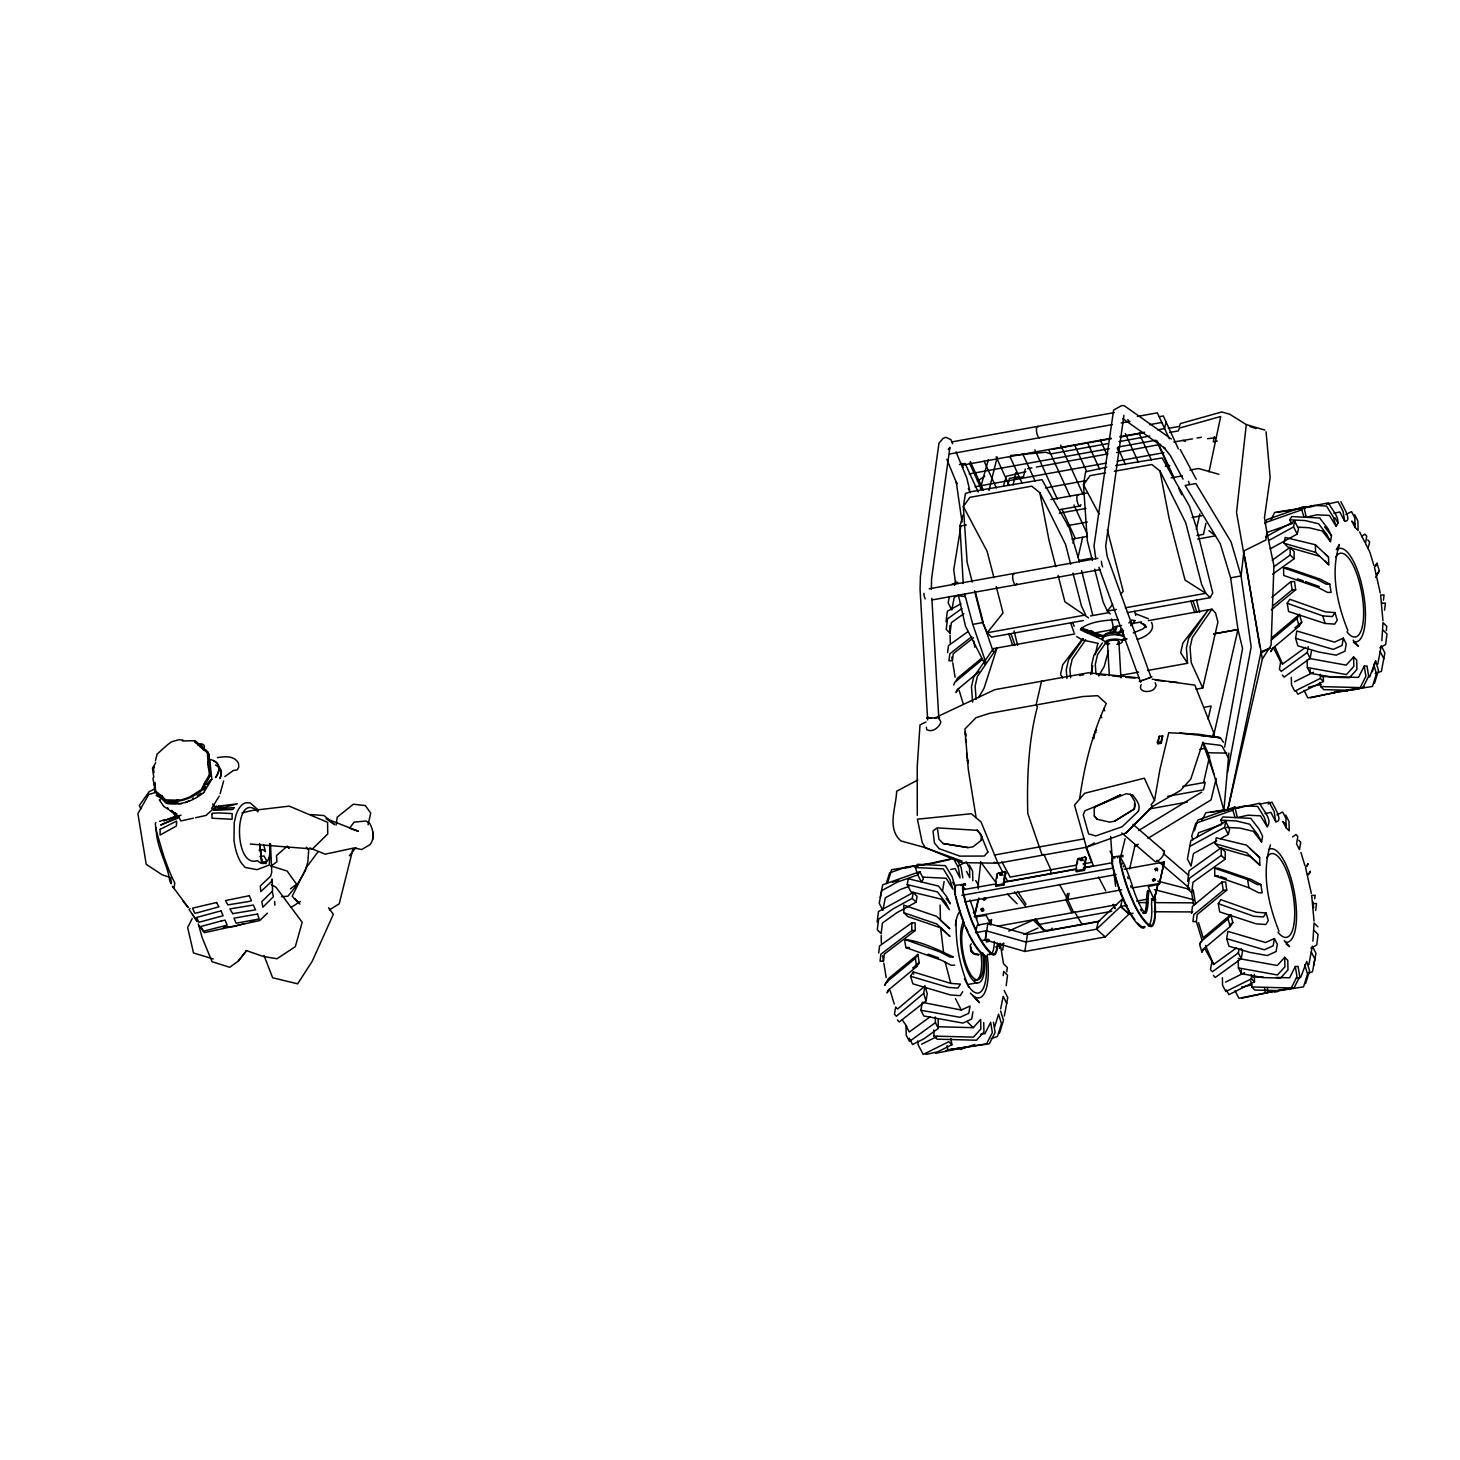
<?xml version="1.0" encoding="UTF-8"?>
<svg xmlns="http://www.w3.org/2000/svg" width="1460" height="1460" viewBox="0 0 1460 1460"><rect width="100%" height="100%" fill="white"/><g stroke="black" fill="none" stroke-linecap="round" stroke-linejoin="round"><path stroke-width="1.5" d="M956.172 920.092C955.424 943.014 959.658 966.137 968.783 987.197M155.472 790.754L158.154 793.364M270.392 843.697L269.279 864.995L257.088 869.649L245.171 867.477L241.302 862.896A33.306 15.549 85.1 0 1 233.983 840.175L234.202 822.838L235.936 815.264A35.076 16.389 85.1 0 1 245.974 802.763L250.189 802.927L258.256 809.971M207.375 752.685L208.379 767.12M208.342 757.868L208.36 754.674M931.334 589.274L931.608 578.489L949.913 447.344L948.307 449.516L949.639 448.165M1152.98 881.201L1155.553 879.741M309.721 847.895L325.178 854.173L354.287 847.95L361.66 849.556L370.092 844.592C374.782 838.442 373.34 830.229 370 823.805L366.132 821.013L354.123 822.126L349.56 828.203L358.357 831.288L326.036 818.586L334.632 824.717L324.065 815.556L310.688 814.516M1102.3 638.202L1102.446 639.699L1080.437 629.789L1081.422 627.964L1103.431 635.848L1102.446 639.699M372.811 839.354L373.121 832.182M265.976 863.736L266.195 859.904L264.041 855.98L259.916 856.509M1099.581 635.775L1096.241 634.297L1097.573 635.72M977.178 829.809L981.613 836.343L981.303 840.303L972.944 846.855L968.053 847.585L943.087 843.533L938.944 839.226L937.484 829.006M981.303 840.303L981.613 836.343M1050.579 873.627L1050.871 869.758L1043.772 854.191M1223.809 811.158L1228.864 753.141M975.499 932.684L986.139 930.768L1025.687 941.992L1096.551 929.18L1120.641 906.477L1122.375 898.977L1098.285 921.68L1027.402 934.491L987.854 923.267L985.336 939.948L981.303 940.678M986.139 930.768L985.317 939.948L1024.847 951.464L1027.402 934.491M156.293 827.966C155.636 845.906 167.663 864.247 169.543 879.869A17.994 1.113 76.5 0 0 170.619 877.807M209.766 772.924L209.729 767.54M211.828 779.385L210.021 762.43M1168.383 428.382L1179.37 426.393L1180.483 423.564L1221.728 411.976L1229.667 414.202L1246.274 424.568L1236.529 512.442L1262.371 659.026L1227.696 810.172L1224.082 811.03L1207.967 752.667L1202.967 742.136M980.755 862.44L977.999 886.548A6.953 4.599 6.5 0 0 978.401 888.957M878.701 953.015L879.559 945.971L911.679 922.957L915.128 922.866L915.292 930.476L884.34 954.092L883.483 961.118L880.052 961.228L880.891 954.201L911.861 930.586L915.292 930.476M947.613 652.62L948.471 645.594L968.09 631.523M971.849 636.578L949.821 653.806L948.963 660.832L952.413 660.741L953.252 653.697L973.51 637.764M999.516 948.489L1000.155 943.215L1003.513 963.764L1007.345 967.578L1006.798 971.776M1002.746 950.131L1003.604 943.105M1191.597 913.431L1192.437 906.386L1221.947 882.041L1225.67 881.931L1226.728 890.144L1197.236 914.508L1196.379 921.534L1202.146 940.441L1199.609 944.438L1201.909 952.011L1204.445 948.014L1213.625 964.458L1236.711 947.722M1314.712 898.831L1315.15 895.308L1311.7 895.418L1314.036 921.077M1315.642 910.547L1316.5 903.521L1313.051 903.63L1312.887 902.608M1383.423 600.188L1384.062 594.913L1380.612 595.023L1382.948 620.701M1384.554 610.17L1385.412 603.144L1381.963 603.236L1381.799 602.214M877.113 922.118L878.445 911.587L913.248 892.516L917.081 896.33L916.059 902.189L896.732 912.792L882.461 923.012L881.11 933.542L877.296 929.728L878.628 919.198L892.918 908.978L912.245 898.375L913.248 892.516M946.025 621.723L947.376 611.192L960.899 603.783M961.83 608.583L947.558 618.821L946.208 629.351L950.022 633.165L951.372 622.635L963.856 613.674M1003.166 975.59L1003.695 971.375L1007.528 975.189L1006.177 985.719M1187.673 881.347L1189.024 870.817L1221.126 847.786L1225.287 851.928L1225.141 859.228L1193.021 882.241L1191.67 892.772L1193.696 905.109M1312.923 941.134L1314.073 922.994L1317.905 926.79M1381.835 640.758L1383.003 622.599L1386.817 626.413L1386.288 630.629M336.129 825.064L337.205 817.144L353.375 804.223L365.347 805.573L370.712 813.092L368.084 824.79M1079.597 799.167C1084.178 766.317 1092.208 733.632 1106.297 703.501L1097.719 695.69L1082.827 696.529L989.351 713.392L976.028 717.663L964.896 729.033L968.327 769.657L976.156 817.837M1123.926 415.297L1105.676 546.095L1107.118 556.205L1151.101 677.44M1266.075 431.777L1270.145 477.493L1264.469 517.588L1266.952 532.699L1265.765 540.072L1243.993 550.84L1241.073 575.933L1251.165 646.944L1227.532 772.431M960.808 526.713L953.745 569.674L955.315 581.627M907.244 884.614L937.484 891.951L945.715 902.59L949.328 909.726L941.116 899.086L910.858 891.768L907.244 884.614L908.248 878.756L938.506 886.074L946.737 896.714L950.351 903.868L946.244 898.539M895.71 1006.907L894.451 1014.189L896.349 1016.251L923.687 993.384L924.928 986.084L897.59 1008.97L896.075 1007.619M920.913 1010.247L922.264 1002.345L961.246 1010.028L970.042 1006.031L968.783 1013.331L959.986 1017.31L920.913 1010.247L923.815 1015.996L962.906 1023.077L971.685 1019.08L972.944 1011.798M942.466 891.275L944.146 881.493M897.371 1019.938L899.25 1022L925.987 1000.94L927.246 993.639L924.928 986.084M1215.213 843.679L1216.235 837.803L1246.475 845.139L1259.633 857.549L1259.816 865.159L1250.49 856.564L1219.045 847.493L1215.213 843.679L1246.658 852.75L1259.816 865.159M1220.56 838.679L1228.298 834.445L1224.666 827.309L1225.688 821.433L1190.885 840.504L1187.418 858.936L1191.032 866.09L1193.495 853.516L1216.691 840.796M1228.298 834.445L1229.612 829.17L1225.688 821.433M1211.745 962.396L1210.486 969.677L1212.366 971.74L1238.335 952.924L1239.011 948.982M1284.125 543.284L1285.147 537.426L1315.387 544.744L1328.545 557.154L1328.728 564.783L1315.57 552.373L1284.125 543.284L1287.957 547.098L1319.402 556.169M1270.145 548.887L1297.21 534.068L1293.578 526.914L1294.6 521.038L1265.601 536.933M1226.655 938.671L1227.915 931.389L1265.619 942.521L1274.416 938.524L1277.317 944.273L1276.058 951.555L1267.28 955.552L1249.906 952.413L1228.955 946.226L1226.655 938.671L1264.36 949.803L1273.157 945.806L1274.416 938.524M1297.21 534.068L1298.524 528.794L1294.6 521.038M1300.021 616.448L1301.754 622.124L1299.199 626.121L1271.861 649.006L1270.821 651.616L1273.357 647.62L1280.657 662L1279.398 669.301L1281.278 671.363L1307.247 652.547L1308.269 646.616M1295.567 638.275L1296.827 630.994L1334.531 642.126L1343.328 638.13L1346.229 643.896L1344.988 651.178L1336.192 655.175L1318.818 652.018L1297.867 645.849L1295.567 638.275L1333.272 649.408L1342.068 645.43L1343.328 638.13M1213.388 975.426L1215.286 977.488L1241.255 958.691L1242.515 951.391L1241.055 948.507M1226.601 827.437L1239.887 828.094L1253.337 831.342L1261.568 841.982L1262.572 836.124L1258.958 828.988L1250.727 818.33L1222.805 816.961L1220.761 820.192L1222.567 823.75M1282.3 675.049L1284.198 677.111L1310.168 658.296L1311.427 651.014M1297.721 527.169L1308.799 527.699L1322.249 530.966L1330.48 541.605L1331.484 535.747L1327.87 528.593L1319.639 517.953L1291.717 516.585L1289.673 519.796L1291.479 523.373M917.792 779.987L896.641 791.247C896.166 807.417 886.494 828.313 900.948 840.923L925.239 847.658L961.811 862.641L997.983 863.225L1086.404 847.256L1125.988 832.985L1152.177 806.686L1151.137 804.697L1154.513 800.518L1159.952 769.365L1168.73 732.737L1198.277 734.197L1220.359 737.756L1223.462 742.282M1308.872 964.604L1312.339 946.171L1315.953 953.307L1313.507 965.881M1377.784 664.209L1381.251 645.776L1384.865 652.912L1381.397 671.363L1375.21 673.534M1224.611 747.118L1242.551 648.495L1237.971 629.515L1230.616 577.832L1220.268 543.759L1185.137 485.468L1195.886 483.534L1231.017 541.806L1241.073 575.933L1230.616 577.832M880.252 897.352L882.698 884.796L919.837 871.675L923.45 878.829L921.406 882.041L917.792 874.887L919.837 871.675M949.383 596.556L948.16 602.834L951.774 609.988L954.22 597.414L958.088 595.297M1000.684 1008.878L1003.148 996.304L1006.761 1003.458M1004.316 1016.032L1007.765 997.582L1004.152 990.446M1130.35 794.185L1134.748 801.449L1134.329 809.004L1114.728 821.104L1109.764 822.144L1097.354 819.352L1094.306 815.976L1094.16 808.694L1095.657 806.559L1120.696 794.751L1109.162 800.281M1135.369 803.767L1134.329 809.004L1114.728 821.104M1227.696 810.172L1260.765 653.003L1270.382 647.948L1260.673 651.945M984.022 910.182C983.182 906.915 979.131 912.938 983.328 910.967M1209.026 471.817L1220.706 416.483L1179.443 428.054L1178.329 430.901L1169.551 432.488M1007.929 485.03L1009.444 478.405L1018.058 476.854M1013.058 484.921L1015.868 472.602M1025.248 469.061L1023.478 476.763L1014.554 478.369M974.769 914.307L978.145 899.615M975.481 912.737L978.857 898.028M976.01 930.476L977.215 925.184L987.854 923.267M997.326 873.609L996.067 879.066A4.143 1.369 79.8 0 0 996.012 881.603L995.939 886.311L1003.987 884.851L1004.553 882.369A2.774 0.912 79.8 0 0 1004.571 880.508A2.774 0.912 79.8 0 1 1004.59 878.628L1005.83 873.189L1004.608 871.529L997.326 873.609L996.961 878.263M1073.009 543.321L1074.013 538.959M995.939 886.311L996.523 883.829L963.125 889.669M1005.356 872.167L1004.115 877.606A4.143 1.369 79.8 0 0 1004.06 880.143L1003.987 884.851M1078.119 556.99L1082.627 537.408M1090.711 674.502L1092.719 665.705M1095.237 654.719L1097.774 643.732M1166.066 421.958L1164.533 428.638L1157.871 429.842M1067.442 893.557L1066.001 899.853L1071.896 912.774M1069.14 893.246L1067.698 899.542L1073.593 912.482M1077.717 859.101L1076.476 864.539A4.143 1.369 79.8 0 0 1076.422 867.076L1076.348 871.784L1084.397 870.342L1084.962 867.861A2.774 0.912 79.8 0 0 1084.981 865.981A2.774 0.912 79.8 0 1 1084.999 864.119L1086.24 858.681L1085.017 857.02L1077.717 859.101L1077.37 863.754M1085.765 857.64L1084.524 863.097A4.143 1.369 79.8 0 0 1084.47 865.616L1084.397 870.342M1098.285 921.68L1096.551 929.18L1105.256 936.955L1129.054 913.996L1133.088 913.266M1214.428 436.577L1213.223 441.851L1217.293 441.102M1120.933 855.797L1125.112 838.715M1125.988 832.985L1152.177 806.686L1180.52 790.444L1190.794 779.056L1202.62 743.158L1220.378 745.293L1222.203 746.352L1228.134 757.411M1196.342 529.305L1199.901 513.847M1205.978 523.337L1203.441 534.36L1196.981 535.528M1129.639 868.919L1135.113 844.993L1134.493 846.544L1138.325 844.208M1153.893 898.758L1154.86 894.56M1157.871 883.939L1154.021 900.747L1158.236 883.318M1196.068 689.211L1202.766 687.989L1217.914 622.033L1215.559 613.054L1211.964 609.167L1148.29 620.664M1154.385 900.127L1148.199 886.548L1159.276 884.121L1164.241 861.984L1124.2 869.211M1159.276 884.121L1164.241 861.984M1208.113 719.05L1211.088 706.056L1204.628 707.224M1213.497 736.187L1237.971 629.515L1213.625 633.914L1237.971 629.515M1203.551 782.651L1209.61 756.243M1216.216 778.472L1211.034 799.916L1147.889 838.387M988.949 490.487L997.235 457.089M220.132 793.692L223.617 780.99M155.399 760.897L157.114 754.072L167.663 744.655L171.532 741.844L179.051 739.673L182.883 740.056M353.046 848.57L339.213 903.813L329.431 909.89M270.501 844.008L271.743 872.167L270.648 876.164L260.318 885.91L260.756 891.64L271.323 881.676L272.053 879.048L272.582 891.074L261.796 901.623L262.837 907.226L273.403 896.75L272.199 891.293M963.235 583.489L959.932 526.129L962.961 515.216M980.408 488.261L988.274 459.863M1003.549 485.724L1006.396 476.252L1025.778 471.689M1212.566 736.643L1213.716 732.646L1194.882 685.142L1152.25 679.192M304.976 871.62L307.823 862.002L308.717 850.213L306.381 847.22M954.53 585.351L955.862 581.062M886.275 883.592L889.596 872.898L906.112 867.058L930.421 863.608L921.808 864.959M887.662 882.515L891.659 869.667L917.5 865.634M994.57 1027.055L998.567 1014.207L1001.432 1023.588L997.435 1036.436L991.249 1038.626M999.479 1033.224L1003.476 1020.376L1000.611 1010.995M1265.346 523.994L1266.678 519.705L1303.798 506.583L1306.153 516.785M1194.426 830.795L1197.747 820.1L1234.886 806.978L1237.241 817.18M1197.236 836.981L1198.569 832.711L1221.272 824.681M1369.59 677.093L1375.63 661.015L1378.495 670.414L1374.499 683.262M1372.309 671.728L1375.63 661.015M1305.587 983.639L1309.583 970.791L1306.718 961.41L1300.678 977.47L1296.37 978.145M977.415 916.424L978.528 916.15L977.141 916.223M1157.342 742.355L1159.331 736.296L1162.707 735.858L1161.321 743.286L1157.962 743.724L1157.342 742.355L1160.7 741.917L1162.707 735.858M1157.962 743.724L1159.331 736.296M1270.492 844.865C1261.221 873.098 1268.302 904.324 1278.978 931.188M1108.56 650.722L1104.161 666.581L1098.632 675.98M1115.002 632.399L1117.155 626.285L1112.246 633.385M983.657 900.072L986.212 898.867M201.754 789.458L204.218 783.728M206.681 784.659L210.733 779.549M1000.191 875.38L1002.199 874.047L1002.892 875.161M1083.302 860.633L1082.608 859.52L1080.71 860.579M953.709 684.959L954.749 682.349L982.507 659.427M956.245 680.962L957.304 678.352L981.595 658.296M917.884 954.384L915.329 958.38L885.837 982.726L884.796 985.336L888.373 978.729L917.884 954.384L919.216 962.596L916.679 966.593L888.136 990.3L887.096 992.909L889.633 988.894M1199.609 944.438L1200.649 941.846L1227.988 918.961L1230.744 914.617L1232.842 922.519L1230.287 926.516L1202.949 949.402L1201.909 952.011M1375.959 565.86L1377.017 563.25L1379.317 570.805L1375.722 577.412M1307.047 866.236L1308.087 863.627L1305.55 867.623L1311.354 893.374M1309.365 873.792L1310.405 871.182L1307.85 875.197L1307.576 874.248M1162.726 862.878L1163.164 862.458M203.305 786.119L201.717 789.385L188.796 797.525M203.962 790.261L205.714 786.484M203.67 792.67L211.791 779.311M1270.912 519.924L1274.726 512.369L1313.507 506.31M1202 820.301L1205.814 812.764L1242.442 807.033M1320.041 682.495L1320.716 686.583L1323.8 689.649L1345.718 690.215L1362.947 687.532L1368.677 676.217L1366.998 666.015L1364.224 666.089L1358.494 677.404L1321.245 676.436M1250.8 980.846L1251.804 986.978L1254.888 990.044L1276.788 990.61L1294.034 987.927L1299.765 976.612L1298.086 966.41L1295.312 966.484L1289.582 977.798L1276.423 977.452M219.255 796.138L211.59 808.438M192.172 918.632L187.646 927.428L193.505 952.978L213.306 958.983M153.373 768.307L154.34 766.299L153.446 768.69M204.272 783.801L205.349 781.611M1127.357 612.616L1210.158 597.651L1212.749 592.888L1196.287 527.005L1189.517 506.292L1162.087 457.965L1115.604 465.612M209.419 774.767L205.386 781.666M207.502 779.074L209.583 775.461M978.492 697.679L984.022 688.28L997.016 647.985L977.36 676.4L975.134 686.145L976.101 699.249M1336.283 549.654L1339.404 544.489C1330.133 572.703 1337.214 603.929 1347.909 630.793M303.899 873.409L296.362 885.8L287.894 896.239L281.488 896.695M1262.371 659.026L1271.112 645.174L1273.941 565.659L1266.952 532.699M1141.172 684.758C1137.249 692.587 1150.772 693.281 1154.55 688.518L1156.21 685.762L1155.134 682.696M1303.798 506.583L1301.754 509.814L1264.616 522.917M960.808 1048.755L960.297 1049.558L974.751 1044.447M1234.886 806.978L1232.842 810.19L1195.703 823.312L1191.725 836.16L1192.856 839.92M1347.16 691.036L1336.776 691.365M1278.248 991.431L1274.635 992.088M958.563 688.518L956.008 692.514L957.048 689.905L979.04 671.618M917.135 873.153L915.42 867.514L917.464 864.302L945.386 865.67L952.066 876.584L954.931 885.983L952.705 882.333M910.547 976.266L913.321 971.94L950.807 983.401L960.443 984.095L957.906 988.091L948.27 987.416L910.547 976.266L912.865 983.839L950.569 994.972L960.205 995.647L962.742 991.65M1287.227 603.29L1289.764 599.275L1325.315 611.886L1334.951 612.58L1337.25 620.135L1334.714 624.132L1325.078 623.457L1288.559 611.503L1287.227 603.29L1322.778 615.901L1332.414 616.576L1334.951 612.58M1336.082 526.348C1342.123 518.957 1331.21 509.503 1328.582 502.824L1299.528 508.609L1314.128 505.434L1326.538 506.054L1333.236 516.968L1336.082 526.348L1329.403 515.435L1316.993 514.832L1306.572 517.095M1271.295 639.991L1296.9 618.565L1299.655 614.24L1272.098 637.454M1377.017 563.25L1374.462 567.246L1380.266 592.979M1379.317 570.805L1376.762 574.802L1376.488 573.853M1218.315 903.667L1220.852 899.67L1256.403 912.281L1266.039 912.956L1268.339 920.53L1265.802 924.527L1256.166 923.833L1219.647 911.88L1218.315 903.667L1253.866 916.278L1263.484 916.953L1266.039 912.956M1237.66 817.472L1248.081 815.209L1260.491 815.83L1267.17 826.743C1273.211 819.352 1262.298 809.898 1259.67 803.219L1237.77 807.964M155.745 762.667L152.497 768.142L153.793 777.322M971.247 943.872L970.243 945.35L970.809 951.226L973.199 953.435L977.47 954.511M1083.247 638.622L1068.501 659.938L1066.274 669.684L1066.913 678.426M1085.674 639.736L1072.169 659.281L1069.924 669.027L1070.582 677.769M1102.446 642.929L1093.85 655.358L1091.605 665.121L1092.263 673.845M1109.819 632.271L1113.505 626.942L1121.609 625.482M1106.114 642.272L1097.518 654.701L1095.274 664.446L1095.931 673.188M1211.964 609.167L1192.309 637.582L1190.064 647.327L1191.214 662.621L1202.766 687.989M355.875 847.621L349.36 855.779M318.061 851.746L306.418 867.441L292.219 896.239L297.329 901.897M1082.809 638.513L1062.752 664.702L1060.526 674.465L1062.807 677.969M198.323 923.979L202.283 937.995L212.029 961.684L229.731 967.286L238.254 961.1L246.594 950.569M1131.025 625.792L1134.895 620.427M238.254 961.1L246.266 950.989M1112.63 604.458L1107.355 611.065L1110.239 613.985M1120.55 594.567L1123.196 591.264L1107.301 529.743M1145.078 926.808L1144.731 927.191A20.312 6.698 79.8 0 1 1144.074 927.702M938.159 1026.745L973.218 1027.676L980.646 1019.463L980.865 1028.935L973.455 1037.129L933.998 1036.107L933.852 1029.957M1307.156 659.957L1307.339 667.53L1310.241 673.279L1331.958 677.203L1349.478 677.677L1356.906 669.465L1356.687 659.993L1353.602 656.927L1346.193 665.139L1309.273 658.46M1238.244 960.351L1238.409 967.925L1241.328 973.674L1263.046 977.598L1280.566 978.054L1287.994 969.86L1287.775 960.388L1284.691 957.322L1277.263 965.516L1238.189 958.453M216.39 805.938L206.079 815.41L195.549 817.728M1122.521 634.242L1122.995 635.976L1117.283 634.771L1121.937 628.548M1117.283 634.771L1121.627 630.337M1128.835 622.964L1131.737 620.007L1135.059 620.701M190.001 908.558L189.125 909.598L197.356 921.589L192.446 914.489M267.363 913.175L259.771 920.53L204.345 932.684L199.235 925.822M976.302 916.497L975.371 916.497L976.503 916.478M1230.744 914.617L1203.186 937.831L1198.587 922.72M287.365 846.088L276.469 855.596L276.925 861.71L271.67 865.652M177.445 815.519L163.538 820.794L181.095 815.173M1294.91 627.855L1301.754 622.124M1229.411 925.385L1232.842 922.519M1271.842 597.341L1290.859 581.646L1294.6 581.536L1295.659 589.767L1271.35 609.824M1273.12 605.626L1292.209 589.858L1295.659 589.767M912.664 967.998L919.216 962.596M1226.728 890.144L1223.297 890.253L1193.787 914.617L1192.929 921.643L1196.379 921.534M1157.47 870.835L1157.561 869.101L1155.408 870.799M290.394 888.848L296.599 884.231L287.146 871.054L270.41 865.78M1361.559 536.532L1364.863 534.141L1366.742 536.203L1365.483 543.485L1369.845 552.135L1373.878 565.367M1280.657 662L1282.537 664.063L1305.623 647.346M930.02 1016.927L909.252 1031.965L905.985 1025.705L906.222 1035.158L909.47 1041.436L935.44 1022.62L935.312 1016.945M938.123 1018.916L938.36 1028.388L923.924 1038.827L912.555 1044.502L909.288 1038.242M1292.647 836.909L1295.933 834.518L1297.831 836.598L1296.571 843.88L1299.473 849.629L1300.732 842.347L1298.852 840.285M1272.207 560.184L1290.056 547.409L1294.199 551.533L1294.053 558.833L1272.646 574.182M1274.178 566.535L1290.238 555.019L1290.056 547.409M1221.126 847.786L1221.308 855.414L1189.207 878.427L1187.856 888.957L1191.67 892.772M224.858 776.574L233.326 770.533L237.268 769.822L238.801 766.974L238.454 763.033C233.965 755.331 224.968 756.462 217.467 757.612M977.342 481.106L984.788 476.215M188.742 797.452L180.273 800.244L165.491 799.879M291.288 907.262L300.304 901.514M199.254 745.421L202.082 745.22M192.464 798.62L193.395 798.036M197.264 795.663L201.079 793.218M203.615 792.597C193.012 801.339 180.018 805.737 166.312 803.402L161.312 798.2L156.111 795.426M1138.508 830.558L1201.653 792.105M1081.897 627.983C1090.839 621.522 1105.603 620.08 1118.251 619.661M1268.448 540.693L1293.578 526.914M1140.205 681.09L1143.582 679.977M1379.846 647.747L1385.649 644.553L1387 634.023L1383.168 630.227M1189.863 846.38L1224.666 827.309M1310.934 948.124L1316.737 944.948L1318.088 934.418L1314.255 930.604M1084.871 867.423L1093.449 865.871L1086.404 847.256L1094.434 842.967M154.906 788.747L149.029 791.813L139.302 805.5L141 808.877M1345.865 514.467L1351.559 511.639L1354.807 517.917L1355.044 527.37L1358.11 530.455L1357.891 520.983L1354.643 514.705M1294.509 681.711L1313.489 672.239M1320.241 674.301L1320.333 678.407L1294.746 691.182L1291.498 684.904L1291.315 677.33M1323.289 675.779L1323.417 681.473L1297.812 694.248L1296.188 691.109M958.417 865.835L966.283 861.893L969.549 868.171L969.769 877.642L966.52 871.364M1268.028 804.04L1271.97 802.087C1273.339 805.774 1284.125 821.633 1275.803 821.743L1270.857 812.362L1265.017 813.64M1276.953 814.862L1282.647 812.015L1285.895 818.293L1286.114 827.765L1289.198 830.831L1288.979 821.36L1285.712 815.1M921.552 1044.247L937.302 1036.381M950.898 1038.626L951.902 1044.74L937.685 1051.839L926.005 1054.376M1225.597 982.106L1244.559 972.634M1251.329 974.678L1251.421 978.784L1225.834 991.559L1222.567 985.299L1222.403 977.707M1254.322 974.276L1254.505 981.85L1228.9 994.643L1226.473 989.935M926.06 721.988L920.001 724.853L917.227 766.865L917.281 815.41M938.196 716.294L994.789 689.667L1088.266 672.786L1139.019 677.86M1095.657 806.559L1107.246 801.175M1008.714 931.06L1033.607 919.873M995.629 947.102L1003.695 943.47M1023.861 934.4L1037.969 928.067M1141.665 680.433L1139.274 681.437L1141.318 680.761M1148.965 678.006L1151.94 676.801L1149.896 677.495M1146.374 678.973L1149.549 677.805M1133.289 632.965L1143.143 628.84L1145.516 625.975L1144.987 627.672L1145.133 624.88L1146.136 627.344L1143.49 623.986L1144.731 625.154L1140.424 622.818M1137.285 639.37C1144.384 637.527 1156.119 631.14 1151.484 622.343M1143.216 680.123L1146.502 678.936M951.61 584.402L957.815 582.212M1267.481 532.316L1292.246 523.574M1364.188 686.894L1358.001 689.083L1333.692 692.533L1372.455 686.474L1376.452 673.626L1373.586 664.227M892.462 882.278L898.648 880.088M917.792 874.887L897.152 882.187L881.694 890.655L879.248 903.229L882.862 910.365L885.308 897.809L900.784 889.322L909.033 886.402M1308.361 973.199L1312.485 971.74L1314.931 959.165L1311.317 952.029M1293.213 988.019L1264.78 992.909L1303.543 986.869L1307.521 974.021L1304.674 964.622M159.578 821.378L164.998 819.571M1122.868 640.246L1126.992 638.914L1122.941 639.224M156.257 792.269L148.737 794.477L137.897 813.567L146.219 864.32L162.06 874.741L170.692 877.642M189.125 800.755L185.402 802.617M244.167 923.614L233.947 926.48L223.197 927.209M250.299 921.88L254.387 920.749M928.377 717.17L926.571 718.064L931.589 718.247M241.94 812.91L252.124 810.501L289.226 806.139L327.587 822.308L327.733 833.97L312.44 848.972L250.299 844.062M1090.51 615.938L1108.505 612.689M1121.9 640.338L1124.674 639.571L1121.846 640.155M193.432 818.184L180.803 820.958L178.777 816.76M1326.428 504.302L1338.108 501.765L1343.036 511.164L1344.715 521.366C1353.037 521.256 1342.251 505.379 1340.882 501.692M1333.929 513.245L1339.769 511.986L1344.715 521.366M1308.342 687.222L1321.081 684.466M1310.66 697.807L1336.94 692.113L1307.886 697.898L1303.944 690.379M932.849 863.316L949.84 859.63M950.734 869.485L955.114 868.536L960.041 877.916L958.38 867.714L953.435 858.334L927.155 864.028L929.235 863.955M1259.451 804.259L1269.196 802.161L1274.124 811.541L1275.803 821.743M935.513 1053.317L964.567 1047.55L945.843 1050.506M1241.547 987.161L1252.169 984.861M1267.371 988.42L1268.028 992.508L1238.974 998.275L1235.032 990.774M1241.748 998.202L1268.028 992.508M951.573 441.96L1114.236 412.578M1137.34 416.447L1157.342 412.833L1169.296 438.748M949.712 453.969L1112.374 424.586M1121.17 422.998L1129.967 421.411M1159.313 416.702L1163.346 415.972L1178.329 448.84M1149.75 424.623L1161.868 422.433M959.439 464.517L965.151 463.495L978.182 492.056M962.322 465.156L1111.206 438.255M1120.094 436.668L1144.53 432.251M1051.966 449.406L1111.279 438.693M1120.057 437.106L1144.22 432.744M1108.049 443.584L1050.926 453.896L1045.524 452.253L1010.612 455.538M1119.035 441.613L1149.786 436.047M969.203 473.934L1109.198 448.658M1118.086 447.052L1155.864 440.226M1027.475 468.66L1031.928 467.857M1036.399 467.054L1107.976 453.859M1116.699 452.545L1160.682 444.333M1173.858 441.96L1192.528 438.858M1196.999 438.055L1201.452 437.252M975.043 486.764L1106.151 463.094M1117.265 461.086L1163.93 452.673M1106.771 467.2L1085.601 471.781L1083.503 484.811L1087.28 540.583L1092.372 560.348M1105.476 472.876L1090.018 475.668L1083.503 484.811L1099.033 514.102M1114.309 471.27L1151.867 464.499L1159.988 470.996L1185.739 522.789L1201.616 584.328L1205.814 593.289L1210.158 597.651M1045.342 487.969L1085.346 480.742M1165.335 466.306L1169.77 465.503M1189.991 470.065L1198.605 468.514L1218.808 474.263M1050.963 499.557L1086.568 493.133M1171.157 477.858L1182.29 475.851M959.932 526.129L966.392 524.98M1060.179 509.577L1080.217 505.963M1059.266 513.245L1085.93 508.427M1067.333 525.673L1087.335 522.059M1071.896 539.16L1087.481 536.349M1192.072 517.461L1202.164 515.654M1079.013 560.494L1092.445 558.067M1197.601 539.068L1215.505 535.838L1208.898 530.655M929.217 588.781L1097.81 558.322M931.754 599.987L1100.347 569.546M964.75 594.384L972.78 624.387L983.219 622.508L975.462 592.45M1116.298 609.44L1107.355 611.065L1103.158 602.104L1094.653 569.144M1125.259 607.834L1205.814 593.289L1185.045 580.095L1169.15 518.574L1159.988 470.996M1083.302 620.555L991.559 637.126L987.197 632.746L983.018 623.785L974.514 590.844M1074.816 633.932L993.366 648.642L973.71 677.057L971.466 686.802L972.616 702.096M1088.156 631.523L1091.824 630.866L1095.42 634.753M1132.723 623.475L1141.611 621.869M1094.781 632.873L1113.962 629.406L1111.443 618.967M1079.67 675.433L1083.649 674.721M1120.86 675.323L1138.654 672.111M1147.542 670.505L1187.546 663.278L1186.414 648.003L1188.641 638.239L1208.296 609.824L1182.892 643.02L1180.666 652.766L1187.546 663.278M1199.883 749.29L1204.299 748.487M1182.855 786.374L1205.23 782.341L1203.514 789.842L1167.726 796.302M1149.275 808.968L1187.309 802.087M994.406 855.049L1083.867 838.898M997.49 943.306A31.116 10.256 79.8 0 1 995.391 952.723A19.144 6.314 79.8 0 1 991.942 953.398L991.158 952.814A82.855 27.32 79.8 0 1 977.16 932.776L972.031 921.023A82.855 27.32 79.8 0 1 963.563 893.301A7.117 2.354 79.8 0 1 963.235 886.476A7.117 2.354 79.8 0 1 965.425 885.198L965.352 884.103L956.811 885.198A8.285 2.737 79.8 0 0 954.895 893.557L955.168 894.98A84.023 27.703 79.8 0 0 963.764 923.103M1143.727 927.866A20.312 6.698 79.8 0 1 1141.391 927.538L1140.552 926.936A84.023 27.703 79.8 0 1 1126.353 906.605L1121.17 894.688A84.023 27.703 79.8 0 1 1112.575 866.565L1112.283 865.141A8.285 2.737 79.8 0 1 1114.199 856.783L1122.74 855.688L1122.813 856.783A7.117 2.354 79.8 0 0 1120.623 858.06A7.117 2.354 79.8 0 0 1120.952 864.886A82.855 27.32 79.8 0 0 1129.419 892.608L1134.548 904.342A82.855 27.32 79.8 0 0 1148.545 924.399L1149.33 924.983A19.144 6.314 79.8 0 0 1152.779 924.308A31.116 10.256 79.8 0 0 1154.969 907.262L1154.878 905.711A15.841 5.22 79.8 0 1 1155.298 898.375L1151.283 899.105M1076.586 865.105L1010.119 877.095L1001.852 861.765M1083.028 863.937L1091.605 862.385L1085.692 846.617M1076.312 868.974L1007.674 881.365L1004.772 875.909M1003.184 882.442L1076.622 869.174M1083.302 867.97L1112.228 862.75M995.465 885.271L1003.513 883.829M1075.874 870.762L1083.922 869.302M961.83 895.381L1113.159 868.043M1160.517 863.28L1161.795 863.061M964.804 901.915L1116.134 874.595M974.276 916.405L1121.609 889.815M1132.723 887.808L1159.641 883.501M1147.542 890.636L1149.166 890.345M997.709 926.169L1116.535 904.726M1136.61 901.094L1147.779 899.086M1151.684 899.944L1155.699 899.214A14.728 4.854 79.8 0 0 1155.298 906.058L1155.389 907.627A32.284 10.64 79.8 0 1 1153.747 923.797L1152.779 925.731A20.312 6.698 79.8 0 1 1149.422 926.096L1148.582 925.476A84.023 27.703 79.8 0 1 1134.402 905.145L1129.2 893.246A84.023 27.703 79.8 0 1 1120.605 865.123L1120.313 863.681A8.285 2.737 79.8 0 1 1122.229 855.323L1122.74 855.688M1120.641 906.477L1129.073 913.996L1120.641 906.477L1127.029 905.328M1111.772 911.314L1039.283 924.417L1035.669 918.924M1033.132 919.855L1044.374 931.115L1099.727 921.114M1024.847 951.464L1105.256 936.955M968.144 984.441L976.995 982.835M1277.5 512.296L1305.514 507.916M1210.741 812.344L1232.276 808.986M905.474 867.933L909.781 867.277M914.088 866.601L918.395 865.926M979.058 954.384L974.952 953.946M980.627 1034.319L984.934 1033.643L990.665 1022.328L992.344 1032.548L986.595 1043.845L947.832 1049.904L947.102 1045.488M934.582 718.083L938.707 717.353L937.265 716.769M259.022 850.085L263.019 849.592L265.464 851.709L263.804 845.158M260.555 862.349L264.972 861.802M1207.548 438.693L1216.362 437.599M182.427 740.932L195.165 740.731L208.105 752.064L210.24 774.804M1043.791 681.108L1041.528 681.218L1036.089 704.961L1037.366 706.987L1036.326 711.111A250.956 82.746 79.8 0 0 1027.785 813.512L1042.203 855.25M954.676 965.188L951.226 965.279L941.408 960.187L905.857 947.577L904.506 939.346C921.37 941.408 937.941 949.693 953.343 956.975L949.894 957.066L940.058 951.957L904.506 939.346M1283.559 567.867L1287.008 567.758L1319.931 579.036L1329.768 584.146L1331.1 592.358L1327.651 592.45L1317.832 587.358L1283.741 575.477L1283.559 567.867L1316.5 579.145L1326.319 584.237L1329.768 584.146M1233.39 808.913L1230.616 808.986L1245.216 805.829L1257.626 806.431L1264.305 817.363L1267.17 826.743M1214.647 868.244L1218.096 868.152L1251.019 879.431L1260.838 884.523L1262.188 892.735L1258.739 892.845L1248.92 887.735L1214.829 875.872L1214.647 868.244L1247.57 879.522L1257.407 884.632L1260.838 884.523M1214.829 875.872L1218.279 875.763M905.857 947.577L909.306 947.467M947.832 1049.904L989.369 1043.772L995.118 1032.457L993.439 1022.255M978.674 954.968L975.171 954.402L971.849 951.062M1138.617 902.572L1147.651 902.627M1154.44 902.645L1192.875 902.827M1154.039 911.752L1192.747 911.934M928.305 718.338L939.674 717.334L937.977 716.641M166.787 802.525L178.065 802.781M1226.783 753.105L1208.022 752.776M1320.716 686.583L1360.172 687.605L1365.903 676.308L1364.224 666.089M1252.315 976.813L1263.283 977.105M1251.804 986.978L1291.26 988L1296.991 976.685L1295.312 966.484M178.339 803.675L181.588 803.803M1289.673 519.796L1305.185 520.563L1318.635 523.811L1326.848 534.451L1330.48 541.605M1220.761 820.192L1236.273 820.94L1249.723 824.207L1257.936 834.846L1261.568 841.982M915.42 867.514L943.324 868.883L950.022 879.796L952.869 889.195L946.19 878.281L922.574 877.113M176.769 800.116L179.288 800.262M1213.808 773.782L1203.022 743.56M1096.387 674.319L1105.476 675.232M1112.264 675.907L1121.353 676.82M1125.879 677.276L1134.949 678.188M1155.371 680.232L1164.441 681.127M1168.967 681.583L1178.056 682.495M1179.716 732.993L1220.359 737.756L1200.558 735.365M1098.066 643.331L1082.809 640.082M943.087 843.533L968.053 847.585M964.987 596.665L958.49 595.57L965.498 626.249L985.098 664.373M1307.339 667.53L1346.412 674.593L1353.84 666.399L1353.602 656.927M1238.409 967.925L1277.5 974.988L1284.909 966.794L1284.691 957.322M1086.842 630.245L1089.069 631.906L1085.382 632.052L1088.74 632.983L1086.824 631.541M1098.467 635.976C1091.313 634.042 1102.008 639.517 1097.665 635.702M993.986 862.239L997.983 863.225L1002.837 872.295M1157.725 881.128L1190.009 889.45M1154.532 889.651L1194.097 899.853M204.528 749.892L205.659 750.276M1135.99 613.894L1148.308 618.712M1246.274 424.568L1264.889 430.079M1249.997 426.594L1256.02 428.546M1297.356 578.854L1303.452 580.952M1220.304 876.474L1226.4 878.555M903.886 912.737L936.827 923.997L949.967 936.408L940.641 927.812L907.718 916.552L903.886 912.737L903.703 905.109L936.645 916.387L949.785 928.797L940.459 920.202L940.094 904.963M1305.477 581.646L1319.311 586.555M928.122 954.147L938.579 957.851M1080.966 629.169L1103.523 637.254M1182.655 440.373L1185.538 441.431M962.14 861.163L925.239 847.658L922.209 842.457L917.409 819.188L971.283 813.731L981.047 821.943L997.983 863.225M1086.678 631.797L1094.525 635.027M939.273 718.867L940.86 721.952C939.4 727.536 932.173 732.865 926.753 729.653L926.37 727.262M974.514 916.935L986.157 915.383L990.336 923.45M158.118 793.291L162.096 795.992M1082.116 639.79L1076.604 636.56M195.64 742.538L197.155 743.414M271.25 884.632L276.068 887.333L302.202 922.264L295.321 946.646L277.017 958.745L263.493 956.537L246.32 950.551M168.94 809.716L163.739 806.34L159.286 799.861M178.996 816.943L169.816 810.446M1171.285 438.949L1124.273 405.734L1121.681 405.551L1113.597 410.114L1094.014 545.967L1095.821 558.779M1122.74 418.546L1165.263 448.603L1163.748 447.308L1170.318 455.502L1183.038 479.099M965.352 884.103L964.841 883.738A8.285 2.737 79.8 0 0 962.925 892.115L963.217 893.538A84.023 27.703 79.8 0 0 971.812 921.643L977.014 933.561A84.023 27.703 79.8 0 0 991.194 953.909L992.034 954.511A20.312 6.698 79.8 0 0 995.391 954.147L996.359 952.212A32.284 10.64 79.8 0 0 997.91 943.963M203.341 749.363L209.181 754.199L209.163 757.503M1141.081 926.297L1140.497 925.859A82.855 27.32 79.8 0 1 1137.668 923.067M1353.329 642.144L1358.548 646.324L1353.128 640.137M1070.691 564.272L1065.581 544.489L1039.848 492.695L1031.709 486.18L969.878 497.349L963.363 506.492L967.122 562.264L972.232 582.047M1286.15 943.927L1289.636 946.701L1284.216 940.532M1086.24 858.681L1085.017 857.02M1005.83 873.189L1004.608 871.529M156.913 794.879L165.017 800.755C178.74 803.438 191.734 798.638 202.32 789.951L210.313 775.223M1132.996 824.316L1164.094 851.107M1163.273 853.443L1188.732 875.38M1156.959 860.195L1189.225 887.99M1121.828 832.948L1154.641 861.217A6.953 2.664 -49.2 0 0 1162.069 857.057A6.953 2.664 -49.2 0 0 1162.689 850.651M197.1 743.341L204.564 749.966M194.764 741.625L203.378 749.436M1250.308 848.953L1259.633 857.549M299.136 903.174L294.518 898.776L299.902 904.05M973.784 953.709L971.885 951.884L970.9 946.956M1354.862 524.177L1351.778 521.111L1355.044 527.37M1324.713 553.34L1328.545 557.154M1324.895 560.968L1328.728 564.783M1290.238 555.019L1294.053 558.833M1323.417 681.473L1320.333 678.407M1285.95 824.553L1282.866 821.487L1286.114 827.765M1221.308 855.414L1225.141 859.228M1254.505 981.85L1251.421 978.784M912.245 898.375L916.059 902.189M967.067 1021.525L973.218 1027.676M951.902 1044.74L948.836 1041.673L923.231 1054.448L918.285 1045.068L917.628 1040.98M933.998 1036.107L937.083 1039.173L976.521 1040.214L983.949 1032.001L983.73 1022.529M906.733 1026.416L902.298 1019.883M1007.418 894.122L1017.072 903.777M1088.558 617.89L1064.906 601.794L1058.098 575.423M165.528 799.952L162.06 795.919M972.688 995.428L979.441 1002.728L974.021 996.541M1367.764 539.89L1369.644 541.952L1368.038 548.522M1094.306 815.976L1097.354 819.352M258.018 811.778C233.947 788.217 232.833 869.32 257.507 860.579A17.994 9.052 78.9 0 0 269.936 850.103L269.644 843.752M182.993 901.039L188.249 907.536L172.389 886.22L174.196 887.826L174.78 882.898L172.353 878.008A33.306 3.321 71 0 1 163.611 855.615L156.786 832.62A35.076 3.504 71 0 1 155.892 822.509M1324.64 526.877L1331.484 535.747M1014.499 891.805L1025.504 906.295M1035.158 918.979L1044.374 931.115M162.79 798.438L154.705 791.648L154.267 782.742M980.609 861.82L996.176 882.862M967.396 761.919L968.108 762.886M167.553 807.745L168.265 808.712M328.573 907.81L333.336 914.307L312.257 961.228L297.639 983.821L272.637 977.762L263.986 955.406M1093.066 737.72L1093.795 738.723L1095.164 731.277L1095.967 732.427M967.232 760.441L967.962 761.445L966.611 754.491L967.414 755.623M1095.748 729.58L1096.57 730.767M966.465 752.922L967.286 754.108M212.667 803.894L215.314 807.69M1100.749 716.185L1101.753 717.681M965.48 740.621L966.465 742.1M1017.62 891.494L1026.033 904.306M965.352 738.888L966.356 740.439M1103.742 709.122L1104.818 710.801M965.097 734.161L966.173 735.84M964.987 732.373L966.1 734.106M1082.024 924.308L1074.45 911.642M975.736 880.581L978.62 885.253M1334.805 517.68L1338.145 523.136M171.696 810.318L175.218 816.049M210.24 775.789L209.729 772.851M205.623 750.203L206.316 751.407M1059.467 884.413L1066.95 898.028M1180.227 449.516L1196.251 479.227M957.194 860.122L961.154 867.642L962.834 877.843M1098.504 876.949L1105.713 890.783M1112.94 904.616L1115.002 908.576M969.367 864.959L972.616 871.237L972.834 880.708M1359.661 532.006L1364.753 542.08M1380.229 651.635L1383.861 658.788M1307.247 652.547L1310.168 658.296M1282.537 664.063L1274.981 646.889M1238.335 952.924L1241.255 958.691M1213.625 964.458L1205.486 945.405M955.424 998.53L961.246 1010.028M935.44 1022.62L938.36 1028.388M1157.269 441.121L1174.205 478.26M1178.914 488.589L1181.724 494.776M1156.74 441.194L1173.584 478.15M1139.147 433.255L1151.32 459.937M1125.295 433.529L1138.399 462.273M1117.995 448.184L1125.477 464.608M1117.228 448.092L1118.944 451.87M1100.402 440.245L1106.954 454.626M1087.481 442.581L1099.654 469.28M1074.56 444.917L1086.733 471.598M1060.708 445.19L1083.174 494.465M1048.736 449.57L1070.253 496.802M1073.994 505.014L1087.098 533.758M1034.884 449.863L1057.35 499.137M1062.022 509.412L1075.126 538.156M1160.7 741.917L1161.321 743.286M1022.894 454.243L1035.067 480.942M1009.991 456.579L1022.146 483.26M1154.513 800.518L1144.348 778.198L1084.652 793.273L1074.524 805.08L1086.404 847.256M996.14 456.852L1009.243 485.596M984.149 461.232L996.322 487.932M970.298 461.524L983.401 490.268M969.458 463.057L981.54 489.574M961.319 463.295L963.198 467.437M968.309 488.48L970.188 492.604M1110.056 851.016L1112.885 857.221M1078.976 858.097L1079.451 859.137M998.567 872.624L999.041 873.664M966.264 928.012L967.962 931.717M1113.25 904.324L1115.111 908.485M952.668 443.73L951.008 439.697L945.843 437.288L943.069 438.456L938.981 443.165L920.402 576.335L920.055 589.183L927.648 719.962M956.008 451.834L966.867 478.168L969.696 490.195M946.792 459.261L956.957 483.899L956.191 481.636L962.067 522.133M963.764 923.103L968.966 935.021A84.023 27.703 79.8 0 0 983.164 955.351L984.003 955.972A20.312 6.698 79.8 0 0 987.343 955.606M1098.905 567.283L1140.625 682.221M1192.929 600.772L1196.981 612.306M1190.776 601.155L1194.828 612.707M1072.79 622.471L1074.14 626.303M1070.636 622.854L1074.013 632.472M1010.941 633.622L1014.992 645.174M1008.787 634.023L1012.838 645.557M983.93 624.588L993.22 651.616M972.78 624.387L986.029 663.004M1301.754 509.814L1304.054 517.314M1322.778 615.901L1325.078 623.457M1296.9 618.565L1299.199 626.121M1300.933 852.53L1304.966 865.762M1232.842 810.19L1235.142 817.709M1227.988 918.961L1230.287 926.516M959.129 690.379L963.162 703.611M950.807 983.401L945.186 962.14M923.687 993.384L925.987 1000.94M890.217 990.774L894.25 1004.005M887.333 981.339L887.625 982.288M1072.972 573.05L1081.477 606.01L1085.656 614.97L987.197 632.746L1003.057 612.963L996.249 586.591M1055.817 566.626L1049.01 540.273L1039.848 492.695M993.968 577.795L987.161 551.424L963.363 506.492L965.461 493.462L971.174 491.692L1041.947 479.665L1069.377 527.991L1079.433 561.881M1196.543 600.115L1199.627 612.488M1134.694 611.284L1135.734 615.408M1081.623 570.659L1092.591 614.587M1014.043 630.921L1017.638 645.356M210.076 762.503L209.127 757.43M1213.716 732.646L1214.665 737.044M152.917 778.07L154.121 785.097M1244.796 556.789L1259.797 646.871M1290.859 581.646L1292.209 589.858M1312.722 901.678L1313.708 907.737M1247.57 879.522L1248.92 887.735M1264.543 988.165L1265.254 992.599M1221.947 882.041L1223.297 890.253M1193.203 889.87L1195.558 904.233M973.765 641.013L974.769 647.182M951.81 657.146L952.413 660.741M952.759 662.803L955.096 677.166M943.507 951.865L940.641 927.812M915.329 958.38L916.679 966.593M913.321 971.94L913.686 974.167M882.606 955.734L883.483 961.118M883.829 963.198L886.183 977.543M160.053 799.386L160.198 800.336M209.474 774.84L208.342 767.048M153.41 768.617L154.012 772.504M1113.907 873.007L1115.641 886.348M259.442 843.588L261.705 861.382L259.734 844.008M259.844 844.665L261.887 862.586M207.794 761.773L208.087 765.095M1110.622 836.507L1112.484 861.875M1114.692 857.13L1114.765 858.243M155.07 782.469L155.526 790.827M931.863 598.345L938.835 718.667M1118.908 642.072L1120.933 677.823M1107.447 642.09L1109.344 675.597M274.644 901.367L274.863 905.218M209.638 766.044L209.766 767.613M1315.387 544.744L1315.57 552.373M1310.149 669.501L1310.241 673.279M1241.237 969.878L1241.328 973.674M950.022 633.165L949.84 625.537M950.077 635.063L950.259 642.765M911.679 922.957L911.861 930.586M881.165 935.459L881.347 943.142M980.919 953.179A29.474 9.727 79.8 0 1 974.714 980.171M982.762 952.851A29.474 9.727 79.8 0 1 970.973 974.933A29.474 9.727 79.8 0 1 964.093 924.727M984.077 955.132A32.54 10.731 79.8 0 1 970.407 976.849A32.54 10.731 79.8 0 1 963.217 922.008M985.701 956.245A42.541 14.034 79.8 0 1 981.357 991.267A42.541 14.034 79.8 0 1 964.44 978.711M955.387 925.53A42.541 14.034 79.8 0 1 960.37 910.858M987.38 956.428A47.468 15.659 79.8 0 1 970.389 993.055M973.4 912.372A47.468 15.659 79.8 0 1 976.959 918.65M1052.131 928.122A5.804 4.325 12.9 0 1 1046.236 930.403A5.804 4.325 12.9 0 1 1041.108 926.279M1109.582 643.75A5.804 1.898 -3.2 0 1 1108.651 641.123A5.804 1.898 -3.2 0 1 1116.772 640.392A5.804 1.898 -3.2 0 1 1117.703 643.039M1016.744 583.471A5.804 1.916 79.8 0 1 1013.058 580.259A5.804 1.916 79.8 0 1 1014.536 573.762M925.184 598.928A5.804 1.916 79.8 0 1 923.906 593.326M1080.911 504.667A5.804 1.916 79.8 0 1 1077.206 501.437A5.804 1.916 79.8 0 1 1078.703 494.94M1039.83 437.69A5.804 1.916 79.8 0 1 1036.563 431.685A5.804 1.916 79.8 0 1 1038.334 426.685M1102.647 566.881A5.804 1.916 79.8 0 1 1101.388 561.279M1189.371 484.008A5.804 1.916 79.8 0 1 1188.513 481.344M1128.927 421.21A5.804 1.916 79.8 0 1 1127.832 419.567M1266.714 857.823A42.541 14.034 79.8 0 1 1293.396 896.586A42.541 14.034 79.8 0 1 1277.993 932.21M1268.594 849.592A47.468 15.659 79.8 0 1 1294.381 892.626A47.468 15.659 79.8 0 1 1285.384 942.193M1146.83 907.171A15.841 5.22 79.8 0 1 1146.812 903.156M1142.797 926.881A19.144 6.314 79.8 0 1 1141.282 926.425M1144.147 926.37A19.144 6.314 79.8 0 1 1143.837 926.589M1134.822 919.617A82.855 27.32 79.8 0 1 1130.131 912.555M1129.219 910.967A82.855 27.32 79.8 0 1 1126.499 905.802L1121.389 894.049A82.855 27.32 79.8 0 1 1119.583 889.231M1119.017 887.57A82.855 27.32 79.8 0 1 1112.903 866.346A7.117 2.354 79.8 0 1 1113.104 858.243M1120.094 857.86A28.251 9.307 79.8 0 1 1125.313 866.638A107.839 35.551 79.8 0 1 1132.814 887.443A57.36 18.907 79.8 0 0 1144.166 912.317A5.931 1.953 79.8 0 0 1146.301 912.464A31.682 10.457 79.8 0 0 1148.126 900.382A36.372 11.99 79.8 0 1 1149.002 891.056M1148.327 925.877A19.144 6.314 79.8 0 0 1149.567 924.892A31.116 10.256 79.8 0 0 1151.757 907.846L1151.666 906.295A15.841 5.22 79.8 0 1 1152.086 898.958M1117.63 857.914A7.117 2.354 79.8 0 1 1117.922 857.367M1143.071 913.193A5.931 1.953 79.8 0 1 1142.559 912.555M1143.873 913.54A5.931 1.953 79.8 0 0 1144.677 912.755A31.682 10.457 79.8 0 0 1146.52 900.674A36.372 11.99 79.8 0 1 1147.396 891.348M1127.594 876.986A107.839 35.551 79.8 0 1 1128.233 878.719M1130.624 885.891A107.839 35.551 79.8 0 1 1131.208 887.716M1121.882 863.079A28.251 9.307 79.8 0 1 1122.357 863.973M1123.269 865.908A28.251 9.307 79.8 0 1 1123.707 866.93M1141.519 911.058A57.36 18.907 79.8 0 1 1140.479 909.416M984.66 955.187A19.144 6.314 79.8 0 1 983.894 954.84L983.109 954.274A82.855 27.32 79.8 0 1 969.111 934.217M964.002 922.483A82.855 27.32 79.8 0 1 957.377 902.079M956.884 900.254A82.855 27.32 79.8 0 1 955.972 896.604M955.515 894.761A7.117 2.354 79.8 0 1 955.716 886.658M994.406 941.463A31.116 10.256 79.8 0 1 992.179 953.307A19.144 6.314 79.8 0 1 989.114 954.183M990.902 925.147A36.372 11.99 79.8 0 1 991.614 919.49M989.241 939.82A31.682 10.457 79.8 0 1 988.894 940.842A5.931 1.953 79.8 0 1 986.778 940.678A57.36 18.907 79.8 0 1 985.737 939.2M962.706 886.275A28.251 9.307 79.8 0 1 965.151 889.542M969.915 899.981A107.839 35.551 79.8 0 1 975.426 915.858A57.36 18.907 79.8 0 0 978.857 925.53M960.899 885.453A7.117 2.354 79.8 0 1 961.739 885.453M987.891 954.603A19.144 6.314 79.8 0 1 987.508 954.475M989.971 954.201A19.144 6.314 79.8 0 1 988.986 954.676M989.351 924.582A36.372 11.99 79.8 0 1 990.008 919.782M986.212 941.937A5.931 1.953 79.8 0 0 987.288 941.189A31.682 10.457 79.8 0 0 987.964 938.999M1130.66 623.457A1.861 1.077 -20.7 0 1 1130.752 625.227M1123.361 631.596A1.861 1.077 -20.7 0 1 1121.937 629.953M1123.306 632.764A1.861 1.077 -20.7 0 1 1121.7 631.924A1.861 1.077 -20.7 0 1 1123.634 630.446M1103.03 635.739A11.333 3.723 -3.2 0 1 1117.922 633.056M1122.521 634.023A11.333 3.723 -3.2 0 1 1123.945 634.808M1104.764 635.72A8.614 2.829 -3.2 0 1 1110.166 632.472A8.614 2.829 -3.2 0 1 1120.24 632.928M1108.359 644.444A8.614 2.829 -3.2 0 1 1108.012 640.119A8.614 2.829 -3.2 0 1 1121.043 640.101A8.614 2.829 -3.2 0 1 1116.863 644.444M1124.711 638.44A11.333 3.723 -3.2 0 1 1122.375 640.338M1104.417 641.141A11.333 3.723 -3.2 0 1 1109.363 635.191A11.333 3.723 -3.2 0 1 1124.766 637.472M198.122 745.512A3.194 2.281 10.5 0 1 202.575 744.198A3.194 2.281 10.5 0 1 203.707 747.848M200.549 746.808A2.701 1.935 10.5 0 1 203.25 749.801M199.655 746.553A3.194 2.281 10.5 0 1 203.889 749.455M213.251 760.715A21.097 12.957 -27.4 0 1 215.441 777.468M215.514 765.077A21.097 12.957 -27.4 0 1 219.748 778.436M195.001 742.008A2.737 1.953 10.5 0 1 195.348 742.501M209.984 759.492A21.407 13.14 -27.4 0 1 215.679 777.505M218.471 766.591A21.407 13.14 -27.4 0 1 220.022 778.436M1335.626 557.446A42.541 14.034 79.8 0 1 1362.308 596.191A42.541 14.034 79.8 0 1 1346.905 631.815M1337.506 549.197A47.468 15.659 79.8 0 1 1363.293 592.231A47.468 15.659 79.8 0 1 1354.296 641.798M983.182 899.031C986.047 901.952 986.522 894.816 983.182 899.031M1152.506 879.905C1155.371 882.826 1155.846 875.69 1152.506 879.905M999.717 874.339C1002.509 877.314 1003.038 870.233 999.717 874.339M1080.126 859.83C1082.9 862.805 1083.521 855.633 1080.126 859.83M1090.474 633.658L1093.23 635.228L1090.93 632.436L1094.398 633.585L1090.474 633.658M160.125 829.353L160.071 835.047L176.35 826.05L176.678 821.067L160.125 829.353M211.956 814.279L212.029 818.239L232.103 819.261L232.158 813.567L218.982 812.928L212.357 813.238L211.956 814.279M1138.307 811.358L1122.01 826.816L1095.73 835.923L1088.558 833.824L1083.247 814.917L1084.871 810.793L1126.171 793.711L1132.613 794.933C1136.117 799.715 1141.1 804.989 1138.307 811.358M980.828 909.379C982.981 912.737 984.679 905.401 980.828 909.379M1154.969 869.247C1157.123 872.587 1158.82 865.251 1154.969 869.247M287.821 847.037L289.153 848.296L287.894 846.983M160.91 824.936L177.81 818.184L179.306 816.322L160.91 824.936M213.945 809.168L213.489 810.373L232.815 809.442L234.33 807.581L213.945 809.168M218.525 806.139L216.773 807.343L225.077 807.179L237.323 803.821L218.525 806.139M987.909 852.001L984.241 856.053L959.749 856.126L939.145 848.68L934.382 842.913L933.049 830.977L937.083 827.856L976.795 830.302L980.372 833.496L987.909 852.001M257.507 914.033L233.965 918.176L236.118 923.194L259.205 918.997L257.507 914.033M249.277 895.71L225.497 900.564L227.869 904.89L248.601 901.55L251.412 900.765L249.277 895.71M216.591 902.517L192.556 908.138L194.691 913.193L197.392 912.774L218.964 906.842L216.591 902.517M220.953 910.876L196.607 917.464L198.834 922.282L223.161 915.73L220.953 910.876M221.446 920.913L200.805 926.498L203.487 931.206L227.194 925.147L225.041 920.129L221.446 920.913M232.724 913.65L229.877 908.923L253.346 905.036L255.555 909.854L232.724 913.65M176.733 814.041L170.437 810.647L176.733 814.041"/></g></svg>
